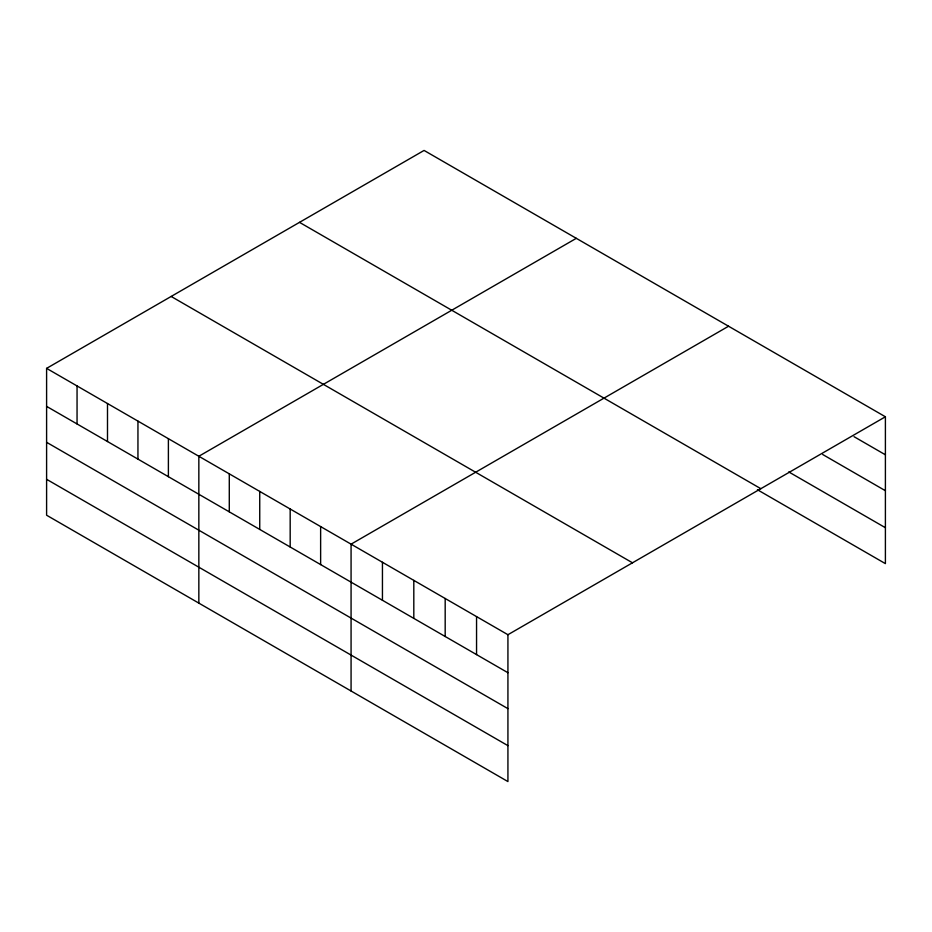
<?xml version="1.0" encoding="UTF-8"?>
<svg xmlns="http://www.w3.org/2000/svg" width="932" height="932" viewBox="0 0 932 932"><rect width="100%" height="100%" fill="white"/><g stroke="black" fill="none" stroke-linecap="round" stroke-linejoin="round"><path stroke-width="1.4" d="M507.928 708.646L507.928 634.715L46.6 368.373L46.6 515.221L507.928 781.564L507.928 708.646L46.6 442.304M757.413 489.731L885.4 563.627L885.4 416.779L424.072 150.436L46.6 368.373M576.314 238.324L198.842 456.261L198.842 603.109M728.556 326.223L351.073 544.16L351.073 691.008M507.928 634.715L885.4 416.779M854.027 436.677L885.4 454.793M822.665 454.478L885.4 490.71M788.775 471.93L885.4 527.71M299.51 222.352L760.838 488.694M171.162 296.458L632.49 562.8M46.6 406.375L507.928 672.718M46.6 479.304L507.928 745.647M476.555 616.6L476.555 654.614M445.181 598.495L445.181 636.498M413.808 580.38L413.808 618.394M382.446 562.264L382.446 600.278M320.631 526.58L320.631 564.594M290.178 509L290.178 547.014M259.737 491.42L259.737 529.434M229.284 473.84L229.284 511.854M168.389 438.681L168.389 476.695M137.948 421.101L137.948 459.115M107.495 403.533L107.495 441.535M77.053 385.953L77.053 423.955"/></g></svg>
